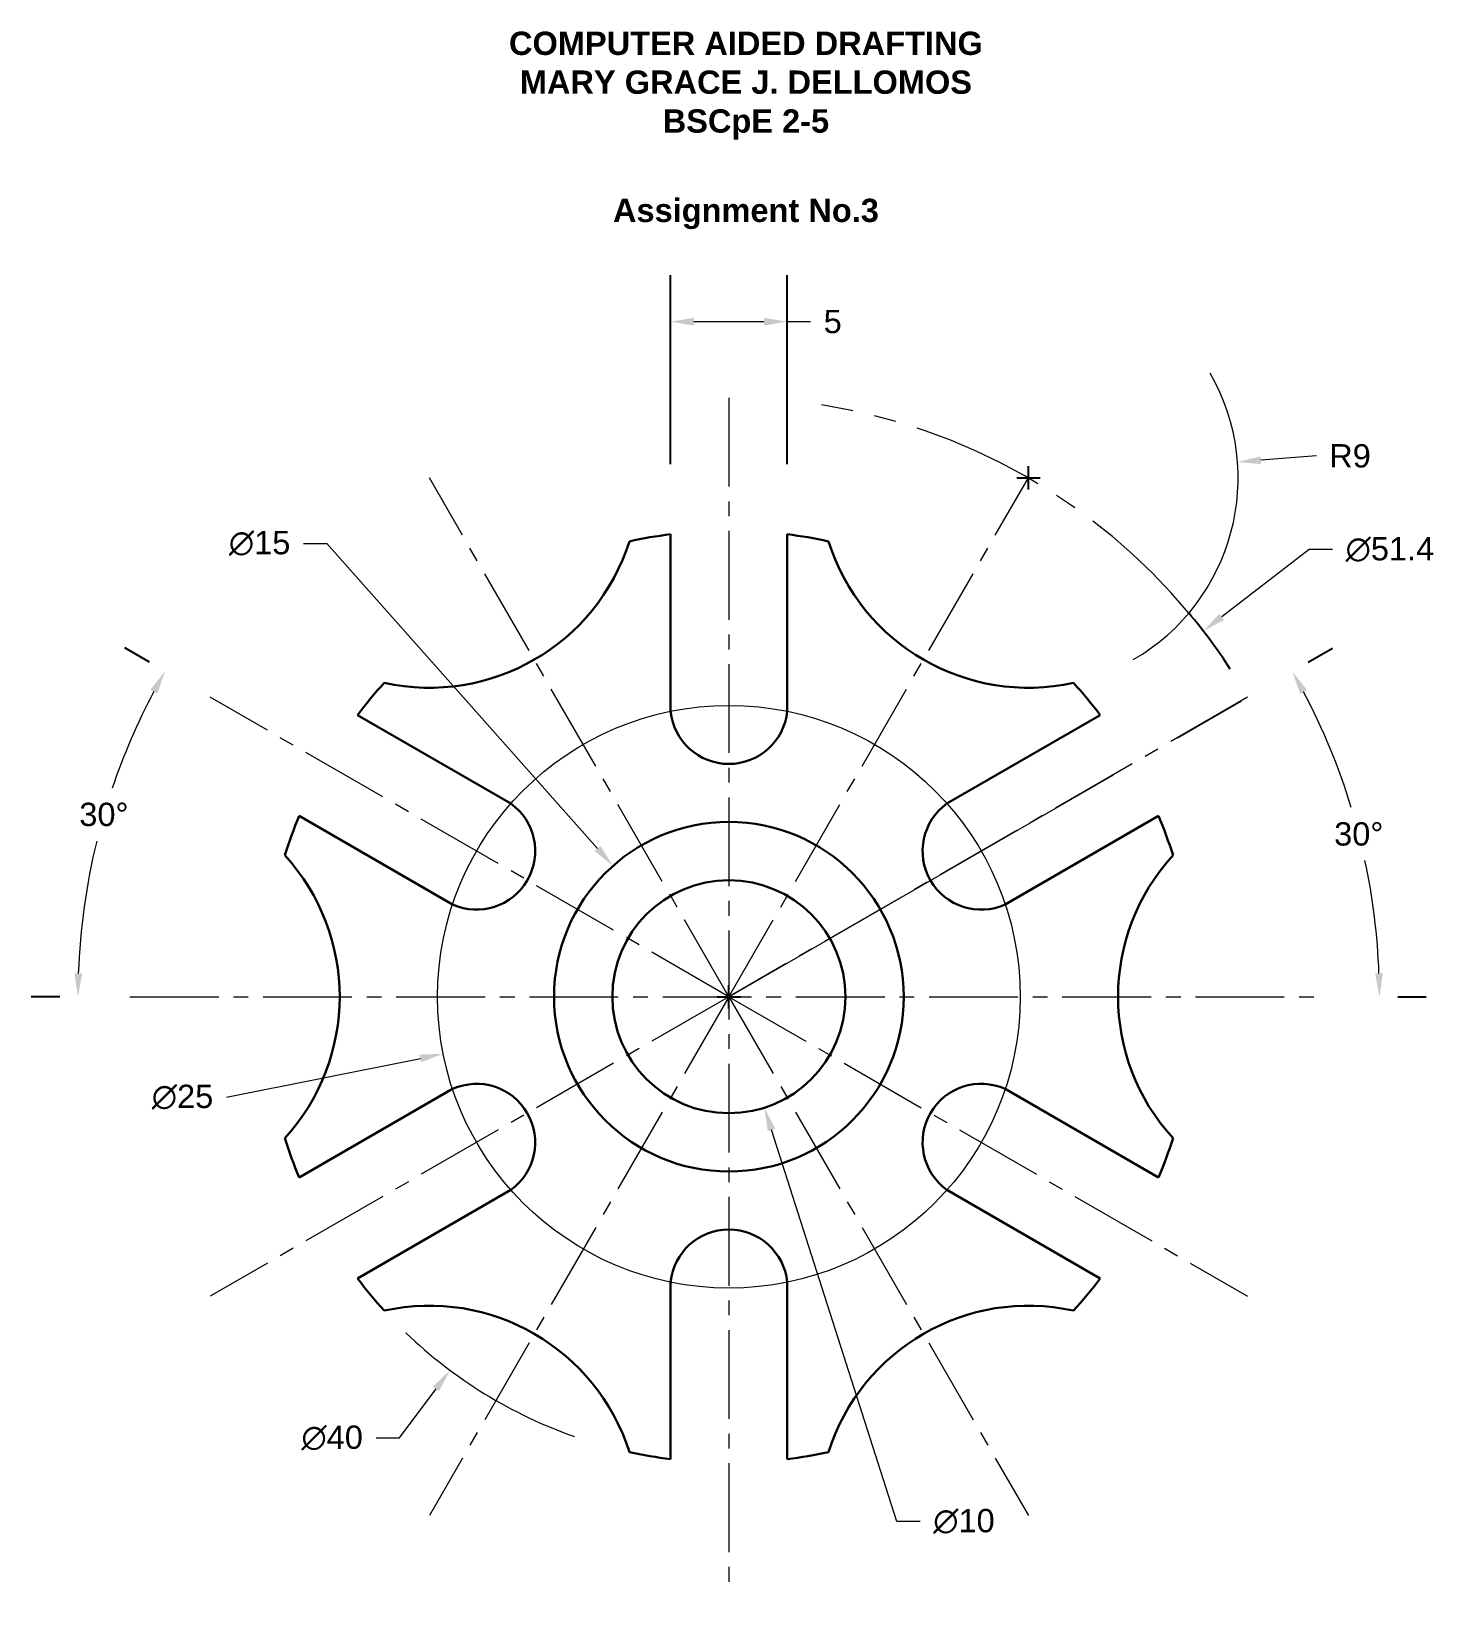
# Model space of a CAD drawing. Header units: millimetres. Extents: x 3217.5 to 3277.8, y 1477.9 to 1545.
import ezdxf

# ---------------------------------------------------------------- set-up
doc = ezdxf.new("R2010")
doc.units = ezdxf.units.MM
doc.linetypes.add('CENTER2', pattern=[28.575, 19.05, -3.175, 3.175, -3.175])
doc.layers.add('centerline', color=7, linetype='CENTER2', lineweight=13, true_color=0xffd700)
doc.layers.add('dimension', color=7, linetype='Continuous', lineweight=13, true_color=0x6cc24a)
doc.layers.add('object line', color=7, linetype='Continuous', lineweight=30)
doc.styles.get("Standard").update_dxf_attribs({"font": 'arial.ttf'})
doc.dimstyles.new('grace', dxfattribs={"dimtxt": 1, "dimasz": 1, "dimexe": 2, "dimexo": 3, "dimtad": 0, "dimtih": 1, "dimtoh": 1, "dimdsep": 46, "dimtxsty": 'Standard', "dimcen": 0.5, "dimclrd": 256, "dimclrt": 256, "dimadec": 0, "dimazin": 0, "dimtfac": 1, "dimtofl": 0, "dimtmove": 0, "dimatfit": 3, "dimfxl": 1, "dimlwd": -1, "dimarcsym": 0})

# ---------------------------------------------------------------- blocks, each defined once
blk = doc.blocks.new('*D37')
at = {"layer": 'Defpoints', "color": 0, "transparency": 16777216}
for p in [(3259.408, 1519.633), (3235.474, 1487.583)]:
    blk.add_point(p, dxfattribs=at)
at = {"layer": 'dimension', "color": 0, "lineweight": -2, "transparency": 16777216}
for p, q in [((3246.941, 1503.608), (3247.941, 1503.608)), ((3247.441, 1503.108), (3247.441, 1504.108))]:
    blk.add_line(p, q, dxfattribs=at)
at = {"layer": 'dimension', "transparency": 16777216}
for p, q in [((3233.302, 1484.676), (3234.876, 1486.782)), ((3232.302, 1484.676), (3233.302, 1484.676))]:
    blk.add_line(p, q, dxfattribs=at)
blk.add_solid([(3234.742, 1486.882), (3235.009, 1486.683), (3235.474, 1487.583)], dxfattribs=at)
at = {"layer": 'dimension', "transparency": 16777216, "insert": (3230.419, 1484.676), "char_height": 1, "attachment_point": 5}
blk.add_mtext('∅40', dxfattribs=at)
blk = doc.blocks.new('*D38')
at = {"layer": 'Defpoints', "color": 0, "transparency": 16777216}
for p in [(3269.265, 1526.55), (3260.291, 1525.865)]:
    blk.add_point(p, dxfattribs=at)
at = {"layer": 'dimension', "transparency": 16777216}
blk.add_line((3272.66, 1526.809), (3270.262, 1526.626), dxfattribs=at)
at = {"layer": 'dimension', "color": 0, "lineweight": -2, "transparency": 16777216}
for p, q in [((3259.791, 1525.865), (3260.791, 1525.865)), ((3260.291, 1525.365), (3260.291, 1526.365))]:
    blk.add_line(p, q, dxfattribs=at)
at = {"layer": 'dimension', "transparency": 16777216}
blk.add_solid([(3270.249, 1526.792), (3270.275, 1526.46), (3269.265, 1526.55)], dxfattribs=at)
at = {"layer": 'dimension', "transparency": 16777216, "insert": (3274.092, 1526.809), "char_height": 1, "attachment_point": 5}
blk.add_mtext('R9', dxfattribs=at)
blk = doc.blocks.new('*D40')
at = {"layer": 'Defpoints', "color": 0, "transparency": 16777216}
for p in [(3225.184, 1516.458), (3219.933, 1508.458), (3221.741, 1503.608), (3247.441, 1503.608), (3273.141, 1503.608)]:
    blk.add_point(p, dxfattribs=at)
at = {"layer": 'dimension', "color": 0, "lineweight": -2, "transparency": 16777216}
for p, q in [((3222.586, 1517.958), (3221.519, 1518.574)), ((3218.741, 1503.608), (3217.509, 1503.608))]:
    blk.add_line(p, q, dxfattribs=at)
at = {"layer": 'dimension', "transparency": 16777216}
for start, end in [(152.05138, 161.30549), (166.1614, 177.94862)]:
    blk.add_arc((3247.441, 1503.608), 27.932, start, end, dxfattribs=at)
for points in [[(3222.621, 1516.78), (3222.913, 1516.619), (3223.251, 1517.574)], [(3219.694, 1504.605), (3219.36, 1504.611), (3219.509, 1503.608)]]:
    blk.add_solid(points, dxfattribs=at)
at = {"layer": 'dimension', "transparency": 16777216, "insert": (3220.625, 1511.425), "char_height": 1, "attachment_point": 5}
blk.add_mtext('30°', dxfattribs=at)
blk = doc.blocks.new('*D41')
at = {"layer": 'Defpoints', "color": 0, "transparency": 16777216}
for p in [(3269.698, 1516.458), (3273.67, 1513.155), (3221.741, 1503.608), (3247.441, 1503.608), (3273.141, 1503.608)]:
    blk.add_point(p, dxfattribs=at)
at = {"layer": 'dimension', "color": 0, "lineweight": -2, "transparency": 16777216}
for p, q in [((3272.296, 1517.958), (3273.346, 1518.564)), ((3276.141, 1503.608), (3277.353, 1503.608))]:
    blk.add_line(p, q, dxfattribs=at)
at = {"layer": 'dimension', "transparency": 16777216}
for start, end in [(16.90117, 27.94718), (2.05282, 12.08309)]:
    blk.add_arc((3247.441, 1503.608), 27.912, start, end, dxfattribs=at)
for points in [[(3271.952, 1516.609), (3272.244, 1516.77), (3271.614, 1517.564)], [(3275.502, 1504.611), (3275.169, 1504.605), (3275.353, 1503.608)]]:
    blk.add_solid(points, dxfattribs=at)
at = {"layer": 'dimension', "transparency": 16777216, "insert": (3274.467, 1510.587), "char_height": 1, "attachment_point": 5}
blk.add_mtext('30°', dxfattribs=at)
blk = doc.blocks.new('*D42')
at = {"layer": 'Defpoints', "color": 0, "transparency": 16777216}
for p in [(3242.465, 1509.22), (3252.417, 1497.996)]:
    blk.add_point(p, dxfattribs=at)
at = {"layer": 'dimension', "transparency": 16777216}
for p, q in [((3229.195, 1523.059), (3230.195, 1523.059)), ((3230.195, 1523.059), (3241.802, 1509.968))]:
    blk.add_line(p, q, dxfattribs=at)
at = {"layer": 'dimension', "color": 0, "lineweight": -2, "transparency": 16777216}
for p, q in [((3246.941, 1503.608), (3247.941, 1503.608)), ((3247.441, 1503.108), (3247.441, 1504.108))]:
    blk.add_line(p, q, dxfattribs=at)
at = {"layer": 'dimension', "transparency": 16777216}
blk.add_solid([(3241.927, 1510.079), (3241.677, 1509.858), (3242.465, 1509.22)], dxfattribs=at)
at = {"layer": 'dimension', "transparency": 16777216, "insert": (3227.306, 1523.059), "char_height": 1, "attachment_point": 5}
blk.add_mtext('∅15', dxfattribs=at)
blk = doc.blocks.new('*D43')
at = {"layer": 'Defpoints', "color": 0, "transparency": 16777216}
for p in [(3245.917, 1508.37), (3248.965, 1498.846)]:
    blk.add_point(p, dxfattribs=at)
at = {"layer": 'dimension', "color": 0, "lineweight": -2, "transparency": 16777216}
for p, q in [((3246.941, 1503.608), (3247.941, 1503.608)), ((3247.441, 1503.108), (3247.441, 1504.108))]:
    blk.add_line(p, q, dxfattribs=at)
at = {"layer": 'dimension', "transparency": 16777216}
for p, q in [((3254.644, 1481.097), (3249.27, 1497.894)), ((3255.644, 1481.097), (3254.644, 1481.097))]:
    blk.add_line(p, q, dxfattribs=at)
blk.add_solid([(3249.428, 1497.944), (3249.111, 1497.843), (3248.965, 1498.846)], dxfattribs=at)
at = {"layer": 'dimension', "transparency": 16777216, "insert": (3257.528, 1481.097), "char_height": 1, "attachment_point": 5}
blk.add_mtext('∅10', dxfattribs=at)
blk = doc.blocks.new('*D44')
at = {"layer": 'Defpoints', "color": 0, "transparency": 16777216}
for p in [(3259.699, 1506.058), (3235.183, 1501.159)]:
    blk.add_point(p, dxfattribs=at)
at = {"layer": 'dimension', "color": 0, "lineweight": -2, "transparency": 16777216}
for p, q in [((3246.941, 1503.608), (3247.941, 1503.608)), ((3247.441, 1503.108), (3247.441, 1504.108))]:
    blk.add_line(p, q, dxfattribs=at)
at = {"layer": 'dimension', "transparency": 16777216}
blk.add_line((3225.888, 1499.301), (3234.203, 1500.963), dxfattribs=at)
blk.add_solid([(3234.17, 1501.126), (3234.235, 1500.799), (3235.183, 1501.159)], dxfattribs=at)
at = {"layer": 'dimension', "transparency": 16777216, "insert": (3223.999, 1499.301), "char_height": 1, "attachment_point": 5}
blk.add_mtext('∅25', dxfattribs=at)
blk = doc.blocks.new('*D45')
at = {"layer": 'Defpoints', "color": 0, "transparency": 16777216}
for p in [(3267.797, 1519.297), (3227.085, 1487.92)]:
    blk.add_point(p, dxfattribs=at)
at = {"layer": 'dimension', "transparency": 16777216}
for p, q in [((3272.339, 1522.797), (3268.589, 1519.907)), ((3273.339, 1522.797), (3272.339, 1522.797))]:
    blk.add_line(p, q, dxfattribs=at)
at = {"layer": 'dimension', "color": 0, "lineweight": -2, "transparency": 16777216}
for p, q in [((3246.941, 1503.608), (3247.941, 1503.608)), ((3247.441, 1503.108), (3247.441, 1504.108))]:
    blk.add_line(p, q, dxfattribs=at)
blk.add_arc((3247.441, 1503.608), 25.7, 33.16314, 39.83136, dxfattribs=at)
at = {"layer": 'dimension', "transparency": 16777216}
blk.add_solid([(3268.487, 1520.039), (3268.691, 1519.775), (3267.797, 1519.297)], dxfattribs=at)
at = {"layer": 'dimension', "transparency": 16777216, "insert": (3275.804, 1522.797), "char_height": 1, "attachment_point": 5}
blk.add_mtext('∅51.4', dxfattribs=at)
blk = doc.blocks.new('*U48')
at = {"layer": 'object line'}
for p, q in [((-2.5, 3.798), (-2.5, -3.798)), ((2.5, 3.798), (2.5, -3.798))]:
    blk.add_line(p, q, dxfattribs=at)
blk = doc.blocks.new('*U49')
at = {"layer": 'object line', "color": 0, "linetype": 'ByBlock', "lineweight": -2, "transparency": 16777216}
blk.add_blockref('*U48', (3380.698, 1524.828), dxfattribs=at)
for p, rotation in [((3366.803, 1516.806), 59.99999999999999), ((3394.594, 1516.806), 299.9999999999999), ((3366.803, 1500.76), 120), ((3394.594, 1500.76), 239.9999999999999), ((3380.698, 1492.738), 180)]:
    blk.add_blockref('*U48', p, dxfattribs=dict(at, rotation=rotation))
blk = doc.blocks.new('*D50')
at = {"layer": 'Defpoints', "color": 0, "transparency": 16777216}
for p in [(3249.941, 1532.572), (3244.941, 1523.451), (3249.941, 1523.451)]:
    blk.add_point(p, dxfattribs=at)
at = {"layer": 'dimension', "color": 0, "lineweight": -2, "transparency": 16777216}
for p, q in [((3244.941, 1526.451), (3244.941, 1534.572)), ((3249.941, 1526.451), (3249.941, 1534.572))]:
    blk.add_line(p, q, dxfattribs=at)
at = {"layer": 'dimension', "transparency": 16777216}
for p, q in [((3245.941, 1532.572), (3248.941, 1532.572)), ((3249.941, 1532.572), (3250.941, 1532.572))]:
    blk.add_line(p, q, dxfattribs=at)
for points in [[(3245.941, 1532.739), (3245.941, 1532.405), (3244.941, 1532.572)], [(3248.941, 1532.739), (3248.941, 1532.405), (3249.941, 1532.572)]]:
    blk.add_solid(points, dxfattribs=at)
at = {"layer": 'dimension', "transparency": 16777216, "insert": (3251.897, 1532.572), "char_height": 1, "attachment_point": 5}
blk.add_mtext('5', dxfattribs=at)

msp = doc.modelspace()

# ---------------------------------------------------------------- linework, layer by layer
at = {"layer": 'centerline', "linetype": 'CENTER2', "ltscale": 0.2}
for p, q in [((3247.441, 1529.308), (3247.441, 1477.908)), ((3247.441, 1503.608), (3234.591, 1525.865)), ((3247.441, 1503.608), (3260.291, 1525.865)), ((3247.441, 1503.608), (3225.184, 1516.458)), ((3269.698, 1516.458), (3247.441, 1503.608)), ((3221.741, 1503.608), (3273.141, 1503.608)), ((3247.441, 1503.608), (3225.184, 1490.758)), ((3247.441, 1503.608), (3234.591, 1481.351)), ((3247.441, 1503.608), (3260.291, 1481.351)), ((3247.441, 1503.608), (3269.698, 1490.758))]:
    msp.add_line(p, q, dxfattribs=at)
at = {"layer": 'centerline'}
msp.add_line((3247.441, 1503.608), (3269.698, 1516.458), dxfattribs=at)
at = {"layer": 'centerline', "ltscale": 0.3}
msp.add_arc((3247.441, 1503.608), 25.7, 39.83136, 81.11913, dxfattribs=at)
at = {"layer": 'dimension', "linetype": 'Continuous', "ltscale": 0.2}
msp.add_circle((3247.441, 1503.608), 12.5, dxfattribs=at)
at = {"layer": 'dimension'}
for centre, radius, start, end in [((3260.291, 1525.865), 9, 300, 30), ((3247.441, 1503.608), 20, 317.67175, 322.81924), ((3247.441, 1503.608), 20, 226.14449, 250.64444)]:
    msp.add_arc(centre, radius, start, end, dxfattribs=at)
at = {"layer": 'object line'}
msp.add_line((3247.441, 1503.608), (3247.441, 1503.608), dxfattribs=at)
msp.add_line((3247.441, 1503.608), (3247.441, 1503.608), dxfattribs=at)
msp.add_line((3247.441, 1503.608), (3247.441, 1503.608), dxfattribs=at)
for radius in [7.5, 5]:
    msp.add_circle((3247.441, 1503.608), radius, dxfattribs=at)
for centre, radius, start, end in [((3234.591, 1525.865), 9, 257.57807, 342.42193), ((3247.441, 1503.608), 20, 97.18076, 102.32825), ((3247.441, 1503.608), 20, 77.67175, 82.81924), ((3260.291, 1525.865), 9, 197.57807, 282.42193), ((3247.441, 1503.608), 20, 137.67175, 142.81924), ((3247.441, 1503.608), 20, 37.18076, 42.32825), ((3247.441, 1516.108), 2.513, 185.76848, 354.23152), ((3236.616, 1509.858), 2.513, 245.76848, 54.23152), ((3258.266, 1509.858), 2.513, 125.76848, 294.23152), ((3247.441, 1503.608), 20, 157.18076, 162.32825), ((3247.441, 1503.608), 20, 17.67175, 22.81924), ((3221.741, 1503.608), 9, 317.57807, 42.42193), ((3273.141, 1503.608), 9, 137.57807, 222.42193), ((3236.616, 1497.358), 2.513, 305.76848, 114.23152), ((3258.266, 1497.358), 2.513, 65.76848, 234.23152), ((3247.441, 1503.608), 20, 197.67175, 202.81924), ((3247.441, 1503.608), 20, 337.18076, 342.32825), ((3247.441, 1491.108), 2.513, 5.76848, 174.23152), ((3247.441, 1503.608), 20, 217.18076, 222.32825), ((3247.441, 1503.608), 20, 317.67175, 322.81924), ((3234.591, 1481.351), 9, 17.57807, 102.42193), ((3260.291, 1481.351), 9, 77.57807, 162.42193), ((3247.441, 1503.608), 20, 257.67175, 262.81924), ((3247.441, 1503.608), 20, 277.18076, 282.32825)]:
    msp.add_arc(centre, radius, start, end, dxfattribs=at)

# ---------------------------------------------------------------- block references
msp.add_blockref('*U49', (-133.257, -5.175), dxfattribs=at)

# ---------------------------------------------------------------- texts
at = {"insert": (3150.791, 1554.184), "char_height": 4, "attachment_point": 1}
msp.add_mtext_dynamic_manual_height_columns('\\pxsm1,t5;{\\fArial|b1|i0|c0|p34;\\P\\pqc;\\H0.375x;\\P\\H0.66667x;COMPUTER AIDED DRAFTING\\PMARY GRACE J. DELLOMOS\\PBSCpE 2-5\\P\\psm1.3;\\PAssignment No.3}', width=194.76139, gutter_width=12.5, heights=[50.894], dxfattribs=at)

# ---------------------------------------------------------------- dimensions: what is measured, and where the dimension line sits
at = {"layer": 'dimension'}
dim = msp.add_linear_dim(base=(3249.941, 1532.572), p1=(3244.941, 1523.451), p2=(3249.941, 1523.451), dimstyle='grace', dxfattribs=at)
dim.commit()
dim.dimension.update_dxf_attribs({"geometry": '*D50', "text_midpoint": (3251.897, 1532.572)})
dim = msp.add_radius_dim(center=(3260.291, 1525.865), mpoint=(3269.265, 1526.55), dimstyle='grace', dxfattribs=at)
dim.commit()
dim.dimension.update_dxf_attribs({"geometry": '*D38', "text_midpoint": (3272.66, 1526.809), "dimtype": 164})
for p1, p2, picture, middle in [((3252.417, 1497.996), (3242.465, 1509.22), '*D42', (3227.306, 1523.059)), ((3227.085, 1487.92), (3267.797, 1519.297), '*D45', (3275.804, 1522.797)), ((3259.408, 1519.633), (3235.474, 1487.583), '*D37', (3230.419, 1484.676)), ((3245.917, 1508.37), (3248.965, 1498.846), '*D43', (3257.528, 1481.097)), ((3259.699, 1506.058), (3235.183, 1501.159), '*D44', (3225.888, 1499.301))]:
    dim = msp.add_diameter_dim_2p(p1=p1, p2=p2, dimstyle='grace', dxfattribs=at)
    dim.commit()
    dim.dimension.update_dxf_attribs({"geometry": picture, "text_midpoint": middle, "dimtype": 163})
for base, line2, picture, middle in [((3219.933, 1508.458), ((3247.441, 1503.608), (3225.184, 1516.458)), '*D40', (3220.625, 1511.425)), ((3273.67, 1513.155), ((3269.698, 1516.458), (3247.441, 1503.608)), '*D41', (3274.467, 1510.587))]:
    dim = msp.add_angular_dim_2l(base=base, line1=((3221.741, 1503.608), (3273.141, 1503.608)), line2=line2, dimstyle='grace', dxfattribs=at)
    dim.commit()
    dim.dimension.update_dxf_attribs({"geometry": picture, "text_midpoint": middle, "dimtype": 162})

doc.saveas('drawing.dxf')
